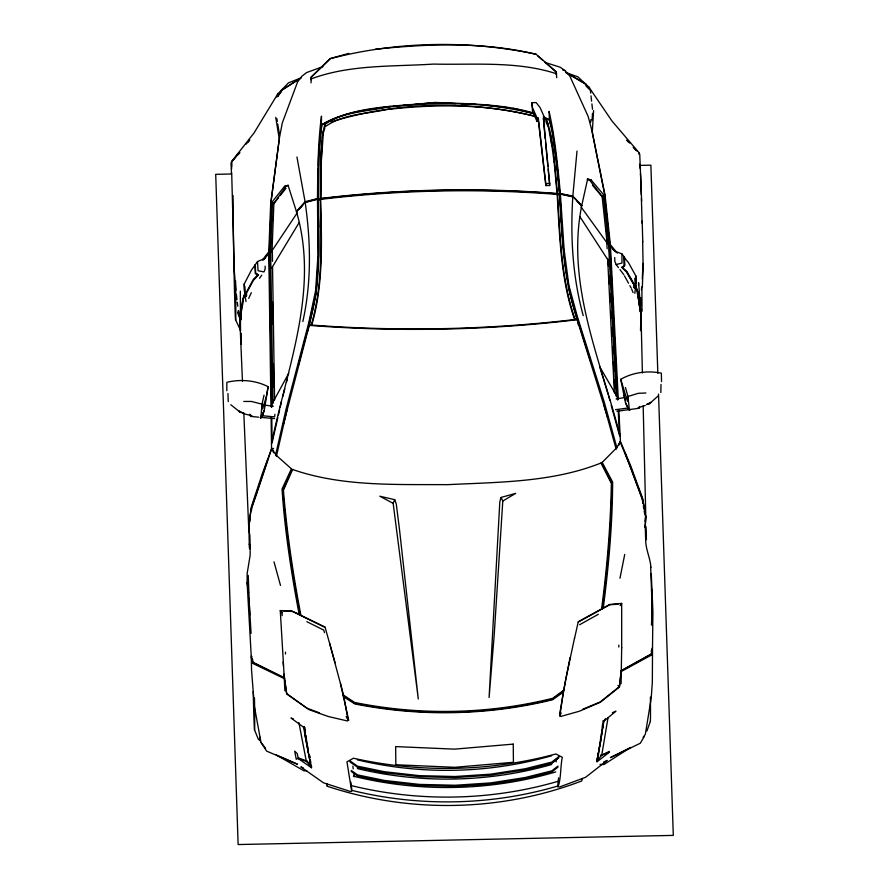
<?xml version="1.0" encoding="UTF-8"?>
<svg xmlns="http://www.w3.org/2000/svg" width="889" height="889" viewBox="0 0 889 889"><rect width="100%" height="100%" fill="white"/><g stroke="black" fill="none" stroke-linecap="round" stroke-linejoin="round"><path stroke-width="1.33" d="M250.165 550.535L250.142 555.325L247.164 573.483L247.109 582.473L248.564 592.741M249.22 543.957L249.376 548.046L250.231 549.346L249.865 535.278M318.34 199.325C319.018 241.241 321.551 284.447 308.75 324.885L311.761 325.063C323.64 284.291 321.596 241.375 320.707 199.38L318.018 199.758L318.518 255.821L316.228 292.037L309.55 324.207L283.147 425.264M621.089 683.641L621.678 647.548M322.018 143.129L320.907 166.443L320.751 199.347L318.018 199.758M320.729 198.369L320.907 166.443M621.678 648.014L621.689 603.409L609.732 604.453L578.261 621.733L574.527 638.458M240.508 330.552L240.33 291.125M244.853 286.336L244.875 294.248L246.353 296.17L246.42 293.337M543.346 116.826L549.091 119.626C556.192 143.618 556.514 169.121 559.514 193.846L559.225 194.813L560.381 193.858L572.816 196.513C570.305 236.518 572.549 276.857 583.228 315.639M651.515 624.856L652.07 606.565L650.681 566.938M651.804 624.878L651.804 589.818M640.513 330.664L640.969 313.795L638.613 282.735L638.502 285.369M642.38 286.98L643.18 263.4M262.866 259.488L268.778 251.865L270.634 205.092L279.268 138.995L275.723 117.292M270.656 249.92L272.501 203.159L273.934 202.525L272.09 249.276L269.356 251.798L271.201 205.037L272.501 203.159M271.601 242.697L271.767 238.596M272.456 220.828L272.623 216.727M260.166 737.192L260.021 740.704L258.321 739.204L254.554 729.936M642.303 278.979L643.047 262.366L642.647 241.497M318.462 165.587C318.195 148.952 321.574 132.583 321.485 116.126C317.851 143.429 317.784 171.066 317.484 198.569L317.306 199.736L318.34 198.925C319.24 174.144 317.329 148.83 322.151 124.404C356.156 105.224 397.216 106.669 434.91 102.424C467.981 103.935 501.685 103.591 533.722 113.081M320.929 167.221L323.329 133.039L324.863 127.949M322.285 137.639L322.563 132.15M350.877 782.164L351.9 790.388C419.341 807.034 491.039 805.634 557.714 786.054L558.57 777.797M590.718 122.304L590.885 119.582M592.096 120.159L592.496 113.348M593.585 110.603L592.285 132.405L596.663 154.764M566.726 72.931L577.806 76.776L588.907 87.111L611.976 121.015L639.369 153.097M502.796 501.018L494.206 634.935L489.094 697.521L499.807 501.785L501.063 497.44L515.72 493.351L502.796 501.018L501.063 497.44M645.07 527.333L645.803 517.065L643.169 405.851M264.033 395.161L262.022 404.184L260.821 418.074L260.166 417.441L261.833 416.897L264.266 410.329L268.145 386.726C255.721 380.281 240.508 378.97 226.862 382.303L226.828 390.716M645.003 521.376L645.281 517.542M645.17 526.944L645.814 517.954L642.803 499.896L624.8 452.334M603.964 197.903L605.365 196.847L591.085 179.911L587.651 178.956L581.75 205.47L572.827 196.113L577.005 151.074M641.425 289.747L641.68 287.08M311.028 82.855L311.139 77.043L330.297 58.53L348.766 53.429M308.172 330.73L308.75 325.341C397.294 332.086 486.416 330.464 574.605 319.996L577.594 319.684M556.081 761.917L556.381 759.184M570.093 657.493L563.315 692.187L559.87 715.934L560.703 716.456L579.284 711.267L600.275 702.299L619.466 686.975L621.178 670.606L651.481 653.86L652.504 647.603L652.926 612.032L651.281 573.716M602.286 727.747L602.731 723.79L602.364 726.435M572.816 196.513L581.695 205.837C565.815 285.436 601.131 360.978 620.2 436.443M624.178 256.888L624.445 265.3L622.044 267.422L624.278 265.578L624.178 256.888L621.933 253.865L614.577 251.109M625.456 387.548L627.945 396.483L627.423 401.217L620.733 379.303C632.735 372.402 647.725 370.38 661.349 373.158L661.538 381.559M605.465 718.69L603.842 721.146L597.497 760.551L601.775 755.005L608.087 717.456M621.178 671.073L619.455 686.608L600.264 701.932L582.851 709.189M634.824 293.37L635.691 286.025L635.202 278.124L635.357 285.636L634.057 287.214L634.335 288.003L635.691 286.025M240.83 320.029L241.33 315.928M242.641 305.005L243.13 300.904M239.974 322.24L242.797 299.004L244.897 293.226M242.464 381.314L239.986 323.229L242.786 299.915L244.886 294.137L245.997 301.549M600.942 463.025L611.354 483.316C610.621 525.255 607.087 567.126 601.609 608.698L602.353 608.621C607.798 567.138 611.354 525.355 611.943 483.505L602.775 464.814L600.942 463.025C552.313 482.394 498.996 482.105 447.5 484.661C395.727 484.305 342.276 486.739 292.648 469.514L290.914 471.37L282.824 490.439C286.036 532.255 292.225 573.805 300.093 614.977L325.018 627.067L335.086 662.75M274.934 414.285L274.59 416.863L261.222 415.652M640.891 304.094L639.558 308.627M624.122 257.399L628.412 262.533L635.779 275.779L635.779 285.347L634.057 287.214L634.079 284.936L626.589 271.901L622.044 267.422L627.056 271.745L634.568 284.791L634.568 286.78M249.376 534.389L248.609 525.432L251.454 506.619L262.388 473.481L271.567 448.867L271.123 417.563M249.742 521.987L250.131 519.387M251.476 510.308L252.009 507.108M277.701 96.012L278.057 93.645L288.469 82.866L300.06 78.254M302.838 321.54C311.583 282.257 310.839 241.797 305.138 202.147L317.484 198.969L317.984 199.669L318.64 227.251M651.259 651.915L651.659 649.437M544.29 118.604L546.457 119.882L546.102 122.037L548.146 127.038M599.597 745.16L600.042 742.471M600.419 739.781L600.953 737.092M601.32 734.403L601.853 731.703M599.953 746.027L603.431 721.59L615.944 711.178L612.377 712.711M621.133 671.551L651.226 655.171L652.504 647.603M326.819 783.842L327.285 786.265C409.318 813.524 501.04 811.824 581.828 780.909L582.239 778.464M597.786 755.194L598.241 752.694M598.686 750.183L599.142 747.671M264.422 406.317L264.889 403.806M340.487 683.397L343.765 695.976L348.155 720.39L347.332 720.946L328.419 716.545L309.094 709.7L286.703 693.987L284.269 677.696L280.268 610.599L291.436 610.854L300.86 615.032C292.97 573.761 286.78 532.111 283.424 490.217L292.648 469.514M268.145 386.726L266.278 396.772L262.633 408.896L262.022 404.184L251.498 401.45L243.753 401.45M619.966 578.272L624.723 554.436M597.941 756.928L597.064 761.04L598.23 758.617L596.808 760.562M596.897 759.539L597.33 757.484M596.952 761.74L603.642 721.29M559.57 714.556L565.804 678.974L574.516 638.135M316.228 292.037L309.061 323.596M271.467 443.789C287.047 367.468 319.462 290.37 296.504 211.838L305.138 202.147M275.557 455.179L286.058 409.229L308.716 322.951L315.584 290.881L317.984 254.965L317.484 198.969M276.379 456.435L286.88 410.474M277.846 417.597L272.101 442.711L271.79 418.241M278.446 414.952L279.657 409.662M280.257 407.018L281.469 401.728M557.17 194.402L557.592 194.046C560.103 236.007 561.092 278.835 574.961 318.94L574.605 319.529C560.692 279.357 559.659 236.441 557.17 194.402L559.87 194.669C562.404 236.541 563.459 279.29 577.594 319.218C489.428 329.741 400.306 331.764 311.761 325.063L311.383 324.485C323.229 283.78 321.14 240.952 320.273 199.047L320.062 199.447M282.791 396.55L284.78 388.782M286.436 382.314L287.436 378.436M311.383 767.752L298.471 758.684L298.648 757.984L307.205 761.206M298.048 366.301L308.75 325.341M235.863 290.303L234.307 270.967L231.685 172.788M246.353 296.17L246.497 293.092L253.632 279.968L258.399 274.879L255.621 273.056L255.321 264.655L257.499 261.533L264.766 258.477M257.677 490.806L271.567 448.867L273.579 448.434M533.956 113.836C486.027 101.424 435.621 101.779 386.715 107.236C365.99 111.636 342.543 111.781 324.785 124.549C318.351 148.507 321.251 174.077 320.262 198.647L318.34 198.925L318.751 199.647M639.836 308.405L640.769 305.127L640.68 297.748M618.644 445.545L619.966 441.766M252.454 505.852L257.277 492.084M620.811 671.128L650.859 654.404L651.481 654.893M267.733 459.857L251.343 508.13L248.653 526.321L249.32 534M646.914 731.014L650.281 721.601M262.022 416.441L264.266 410.329L260.821 418.074M248.698 298.393L251.331 292.681M243.453 298.882L244.897 295.059M660.838 392.516L661.005 384.415M393.16 503.33L394.738 499.674L379.814 496.218L393.16 503.33L418.297 699.01L399.494 529.488L396.272 503.963L394.738 499.674M559.87 715.934L561.192 712.989M563.104 691.353L563.615 690.331L552.758 698.287C488.094 714.323 419.875 715.678 354.6 702.454L343.232 694.965L343.61 696.809L354.955 703.966C420.064 716.89 487.972 715.534 552.469 699.799L563.315 692.187L563.104 691.353L552.425 699.176C487.972 715.078 420.019 716.434 354.944 703.332L343.765 695.976M320.473 198.803L320.151 199.436C398.894 189.913 478.66 188.224 557.725 194.435L557.37 193.502C478.515 187.323 398.972 189.013 320.462 198.491L320.473 198.803C398.994 189.335 478.538 187.646 557.381 193.813M244.442 291.436L244.197 284.024L251.243 270.467L255.321 264.655M645.803 517.065L642.625 498.385L630.69 465.736L620.444 441.522L616.444 448L601.464 463.169M288.758 373.258L271.612 404.651L271.645 407.373M600.875 755.017L600.497 755.706L609.409 752.138L609.209 751.449L600.564 755.694M644.314 736.436L640.28 743.26L610.376 757.628L630.557 747.505L603.92 764.54L600.019 764.396M249.82 534.045L249.031 535.367L249.342 544.501L250.187 545.057M277.99 96.434L279.546 93.823L277.424 94.478L254.043 132.95L231.473 161.676M276.79 97.068L281.835 90.622M271.778 267.922L299.204 222.472M284.858 690.709L284.269 677.696L252.776 662.238L251.231 656.049L247.109 582.473M297.182 212.904L270.578 252.887M272.478 261.322L272.323 250.22L270.645 250.842L269.345 252.709L271.712 406.617M259.566 278.246L261.788 275.101M559.848 194.18L560.359 193.458C557.759 165.954 555.147 138.328 549.069 111.336L549.413 120.037L552.113 129.138L556.858 163.309L559.848 194.18L560.559 194.624L559.892 194.58L561.415 222.139M272.045 448.789L276.079 455.168L291.414 468.803L282.057 489.006C284.802 531.066 291.325 572.794 299.115 614.188L300.093 614.977M273.101 204.437L286.336 186.001L288.425 185.368M620.066 605.653L621.689 603.409M643.125 737.337L645.347 734.303L651.226 698.021L652.337 682.23L652.526 648.714M351.7 791.421L346.954 761.817L353.444 758.228C419.875 773.086 490.095 771.696 555.825 753.972L562.315 757.284C560.37 766.096 561.103 779.909 557.87 787.076M262.877 260.355L268.778 252.776L270.767 252.343M296.504 211.838L297.126 211.304L296.415 211.471L288.058 185.268L284.502 186.357L270.623 203.892L272.045 204.892M278.579 197.636L273.679 203.825L270.623 203.892L279.513 137.484L282.313 122.871L297.571 81.955L301.827 76.265L306.627 72.554L322.885 66.642M280.213 195.58L285.936 188.357M264.2 259.088L269.345 252.765L270.889 252.298M239.408 152.352L231.729 161.709L231.585 168.988M246.242 144.029L249.653 139.873M231.807 161.809L239.463 152.508M247.975 142.184L249.676 140.118M238.196 154.708L239.897 152.63M625.489 402.728L629.445 410.318L630.001 409.662L628.356 409.184L625.489 402.728L620.733 379.303M308.261 752.161L305.638 738.426L304.649 727.435L303.527 726.958L310.95 766.574L306.305 761.217L298.893 722.601M305.694 738.803L304.427 726.935M296.415 211.471L305.083 201.747L317.484 198.569L318.662 199.881M299.004 209.337L302.738 205.403M253.676 279.746L258.399 274.879M255.776 273.334L258.143 275.09L253.198 279.613L246.009 292.97L246.609 295.37L245.208 293.848M279.057 94.234L280.946 92.278M649.503 403.684L650.826 402.384L646.514 404.595L649.503 403.684L658.36 395.772M531.911 102.668L532.544 111.392L537.034 121.471L538.323 120.193L538.312 118.137L537 117.804L532.511 107.736L531.911 102.668L536.156 102.579L540.067 107.58L544.557 117.648L544.59 121.304L543.468 120.093L543.446 118.026L544.557 117.648M311.35 79.721L311.306 77.132L330.452 58.618C397.083 41.272 468.714 39.927 536.056 54.196L556.303 71.887L556.714 77.687M559.225 194.813L559.848 194.269L556.858 163.309M602.353 608.621L603.298 607.787C608.665 566.093 612.51 524.11 612.632 482.038L602.12 462.258M626.678 397.561L627.945 396.483L638.269 393.316L645.903 392.982M306.705 770.652L304.038 770.852L276.29 754.961L297.437 764.207L266.622 751.127L260.988 742.393L254.376 706.366L251.554 670.117L251.265 657.16L251.898 656.615L251.231 656.049M284.347 678.64L253.098 663.55L252.509 659.082M622.7 267.478L624.778 265.678L624.545 257.365M597.108 761.74L609.409 752.138M558.892 756.539L551.78 762.084L525.132 768.774L490.672 774.152L455.068 776.519L419.375 775.653L384.604 771.73L357.534 766.174L350.055 760.94L350.066 761.995L357.534 767.24L384.604 772.808L419.386 776.697L455.079 777.586L490.684 775.197L525.143 769.83L551.791 763.162L557.881 758.406M557.959 766.085L551.858 770.83L525.21 777.519L490.75 782.898L455.146 785.265L419.441 784.398L384.67 780.486L357.611 774.919L351.199 770.441M558.903 757.595L551.791 763.129L525.143 769.83M557.97 767.14L551.858 771.896L525.21 778.597L490.75 783.965L455.157 786.332L419.464 785.443L384.681 781.553L357.611 775.986L351.211 771.485M645.592 536.734L646.392 536.145L646.236 531.111L646.081 527.01L645.225 525.721L645.625 538.667M299.393 78.732L280.98 90.689L301.26 77.865M578.261 622.056L609.732 604.764L618.122 604.209M579.628 624.734L598.33 614.288M321.84 124.827C342.376 112.17 367.29 109.791 390.682 106.436M298.26 758.206L297.204 753.572L294.692 751.149L296.248 759.295L298.648 757.984M536.056 54.196L535.878 54.296C483.449 41.605 428.52 43.705 375.269 49.251M556.181 74.565L556.303 71.887M603.542 762.117L607.165 760.451L585.584 777.308L559.192 787.121M310.95 78.965C349.855 64.375 392.682 66.731 433.499 64.086C474.415 65.019 517.131 60.852 556.636 73.798M268.778 251.865L270.901 251.198M638.091 407.695L645.258 405.517M331.075 121.871C396.927 101.668 469.059 99.957 535.889 116.492M306.838 202.103L317.184 199.347M551.613 755.75C488.617 773.763 421.019 775.086 357.311 759.839M551.68 764.496C488.694 782.509 421.097 783.831 357.389 768.585M555.758 771.919C490.206 791.188 419.719 792.566 353.411 776.175M614.732 257.51L614.821 261.344L616.177 264.533L621.967 263.055L621.933 253.865M558.581 781.153C491.328 800.878 419.041 802.278 351.011 785.52M277.424 94.478L278.057 93.645L278.113 95.212M311.417 767.051L311.706 766.562L310.794 766.585M616.133 398.994L624.322 397.583M525.221 778.575L490.761 783.942L455.157 786.309M615.566 409.685L627.501 408.084M616.91 411.251L639.458 408.229L639.447 406.484M574.961 318.94L577.594 319.218M393.449 106.202L400.361 105.602M403.128 105.369L411.418 104.658M414.174 104.424L432.143 102.891M609.843 245.597L615.655 251.865M230.951 174.011L215.705 174.333L238.13 844.55L673.295 835.393L658.527 394.127M639.78 165.41L650.87 165.176L657.838 373.313M284.502 186.357L286.547 186.323M588.018 179.978L591.085 179.911M538.312 118.137L545.79 183.523L549.669 183.445L549.68 185.501L545.813 185.579L538.323 120.193M603.22 720.646L604.042 720.635M303.749 727.458L304.571 727.435M603.02 721.157L603.842 721.146M306.305 761.217L307.127 761.206M596.675 760.562L597.63 760.539M283.902 611.243L292.459 611.443L325.018 627.378M269.345 252.765L268.778 252.776L270.967 406.673M630.001 409.662L628.356 409.184M440.455 102.891L455.724 103.546M461.269 103.791L476.537 104.446M309.128 324.341L311.383 324.485M249.853 414.207L250.554 416.419L258.566 417.152M261.244 417.397L274.601 418.608M483.472 104.746L510.319 107.969M264.166 405.04L273.356 406.229M577.194 201.559L581.75 205.47M357.545 767.218L384.615 772.785M572.827 196.113L560.359 193.458L560.681 194.224M561.992 194.513L572.405 196.836M298.471 758.684L307.627 761.862M536.223 116.681C487.65 103.78 436.477 103.913 386.837 109.525C366.235 113.881 342.932 114.048 325.241 126.683L324.785 124.549M513.009 108.302L533.856 113.392M244.697 413.952L251.998 415.83M240.286 412.296L243.342 413.085L238.93 411.051L240.286 412.296L230.829 404.762M587.462 87.344L589.596 87.9M587.196 179.078L589.218 179.622L602.097 196.436M350.522 791.51L323.496 782.82L300.826 766.896L303.271 767.907M544.99 62.397L560.17 67.22L565.193 70.72L569.893 76.221L588.151 116.426L592.007 130.916L605.365 196.847L602.309 196.913L592.485 185.268M617.544 399.339L609.876 245.542L608.543 243.719L606.854 243.186L607.131 248.731M562.559 69.853L565.193 70.72M319.495 712.856L306.849 708.111L286.691 693.62L283.991 674.095M293.426 718.934L290.981 718.023L303.949 727.48M603.475 196.191L602.031 195.613L607.02 242.23L609.798 244.631L604.82 198.014L603.475 196.191L608.465 242.819M284.636 678.196L253.054 662.549M543.59 117.192L548.246 119.47M306.838 621.689L323.785 630.123L324.474 632.657M565.593 72.431L585.962 84.266L567.615 73.087M257.477 275.168L255.299 273.445L254.976 265.144M581.039 205.326L581.695 205.837M262.022 404.184L263.311 405.217M537.901 56.063L542.968 60.485M544.99 62.252L556.125 71.976M585.94 85.855L588.963 88.678L588.907 87.111M246.064 294.959L244.775 293.57L244.197 284.024M586.14 85.377L590.396 90.467L590.696 93.156M621.789 267.233L626.645 272.123L634.168 285.18L634.335 288.003M617.966 685.386L619.466 686.975M626.901 140.295L628.723 142.284M633.29 147.263L636.035 150.252M626.967 140.106L629.723 143.118M633.39 147.118L637.057 151.13M612.499 248.653L614.266 250.676M307.55 761.862L310.883 765.629M617.344 253.098L610.365 244.664L605.376 198.047L596.941 156.075M280.268 610.599L282.013 612.765M291.414 468.803L292.114 469.681M559.848 194.269L557.57 193.646C554.469 169.143 555.236 143.24 546.457 119.882M260.988 742.393L265.533 748.26M629.445 410.318L627.945 396.483M616.177 264.533L618.466 267.589M620 269.623L623.834 274.723M581.05 206.937L607.487 243.542M579.85 216.594L608.487 260.788M624.5 275.934L628.534 283.213M629.879 285.636L631.212 288.058M346.165 716.545L348.155 720.39M639.591 164.209L640.28 168.743M235.563 319.74L239.908 328.952M228.251 401.617L227.94 393.527M271.523 447.845L273.645 452.812M619.977 441.466L630.223 466.458L642.091 498.896M638.78 153.241L639.158 154.153M638.88 153.141L639.269 154.053M635.279 285.013L637.524 290.692L640.969 313.795M635.335 286.847L636.88 290.603M631.679 289.192L633.068 292.592M635.357 285.925L637.591 291.603L641.013 314.784L642.391 372.902M240.23 317.484L238.519 310.517M240.63 319.518L238.008 312.584M240.286 319.307L238.319 314.362L238.074 311.061M546.791 120.726L548.08 124.049M607.576 417.097L576.783 318.584L568.315 286.725M578.006 320.985L590.34 360.156M608.309 394.849L599.686 366.713L617.522 397.372L617.666 400.083M577.205 318.695C563.093 278.802 562.059 236.074 559.537 194.247M329.641 643.292L340.487 683.719L348.732 720.334M608.676 396.161L609.754 400.083M611.199 405.317L619.511 435.399L618.233 410.951M616.955 447.989L604.376 402.528L577.561 317.295L568.904 285.547L564.126 249.787L560.381 193.858M603.598 403.806L616.177 449.278M274.001 561.826L280.491 585.418M623.989 394.994L625.256 399.972M251.265 657.16L252.809 663.283M310.461 762.984L311.55 767.74M296.937 156.964L305.083 201.747M309.883 757.506L309.383 755.017L309.817 757.506M310.317 759.995L310.817 762.484M308.205 751.783L310.517 763.351M305.638 735.314L307.094 743.271M307.538 745.949L308.127 748.616M548.657 128.294L551.902 145.929M642.258 499.496L642.914 503.363M643.336 505.941L643.769 508.519M644.203 511.097L644.636 513.675M276.868 118.637L277.301 121.349M277.746 124.06L279.302 133.55M577.806 321.018L578.439 325.041M637.057 291.259L637.457 293.97M637.858 296.682L638.258 299.404M638.658 302.116L639.269 306.194M639.669 308.916L640.069 311.628M353.911 774.163L354.278 776.686M550.335 134.217L554.136 162.309M304.927 730.058L305.283 732.692L305.005 730.058M305.716 735.303L306.072 737.926M352.855 766.196L353.2 768.907M236.352 294.292L236.985 299.593M237.307 302.249L237.796 306.227M590.996 95.845L591.596 101.213M591.907 103.902L592.507 109.28M602.909 197.491L603.198 200.214M603.764 205.659L604.053 208.393M606.365 230.184L606.798 234.274M607.365 239.719L607.798 243.808M545.546 142.473L547.868 166.365M549.669 183.445L543.446 118.026M548.135 169.099L549.68 185.501M543.59 121.404L545.179 138.528M554.103 161.531L557.136 194.78M609.454 249.809L609.943 255.21M251.076 633.312L248.942 598.297M249.164 525.877L249.387 528.422M639.747 154.086L641.636 201.125M650.892 567.471C650.315 557.136 644.614 547.58 645.847 536.989M283.147 661.916L283.424 665.983M241.186 333.286L241.364 335.92M240.697 333.331L241.319 343.032M239.986 323.229L240.497 331.153M240.675 333.797L241.352 344.354M281.98 611.821L282.18 615.677M610.443 245.575L618.288 399.361M618.844 410.24L620.444 441.522M608.543 243.719L616.166 396.15M608.209 260.321L608.498 265.867M608.987 275.568L609.421 283.891M609.91 293.548L610.332 301.76M610.821 311.339L611.165 318.173M611.654 327.752L612.077 335.964M612.632 346.91L612.977 353.755M613.399 361.967L613.888 371.546M614.31 379.759L614.721 387.971M607.631 258.432L614.377 392.894M248.231 575.405L249.765 615.032M640.513 173.777L641.28 194.68M265.1 266.155L265.211 268.711L264.011 271.945L258.077 270.723L257.499 261.533M243.808 412.885L248.609 525.432M646.325 536.967L646.425 539.701M250.142 546.879L250.231 549.346M635.779 275.779L636.024 283.191M327.208 783.931L327.285 786.265M641.402 198.58L642.102 223.195M274.568 400.05L272.556 266.878M272.979 403.373L270.645 250.842M642.169 221.061L642.78 242.052M231.484 162.731L231.596 166.476M231.151 162.687L231.429 173.677M618.8 645.125L618.833 647.048M285.458 652.137L285.502 654.06M645.77 531.766L645.814 534.378M272.478 302.016L272.801 323.929M273.368 363.645L273.701 386.926M545.79 183.523L545.813 185.579M537 117.804L537.034 121.471M250.542 414.674L250.554 416.419M641.847 287.225A65.942 0.889 88.6 0 1 641.447 309.05M235.596 280.746A65.942 0.733 89 0 1 234.796 302.093A65.942 0.733 89 0 1 233.062 195.536M254.487 697.954A65.942 0.656 88.9 0 1 254.487 729.836A65.942 0.656 88.9 0 1 253.209 691.498M650.404 697.087A65.942 0.922 88.7 0 1 650.281 721.512M318.34 168.321L317.995 199.269L318.34 168.321M513.242 744.115L454.579 749.138L395.661 746.593L395.838 764.762L454.757 767.307L513.42 762.284L513.242 744.115"/></g></svg>
